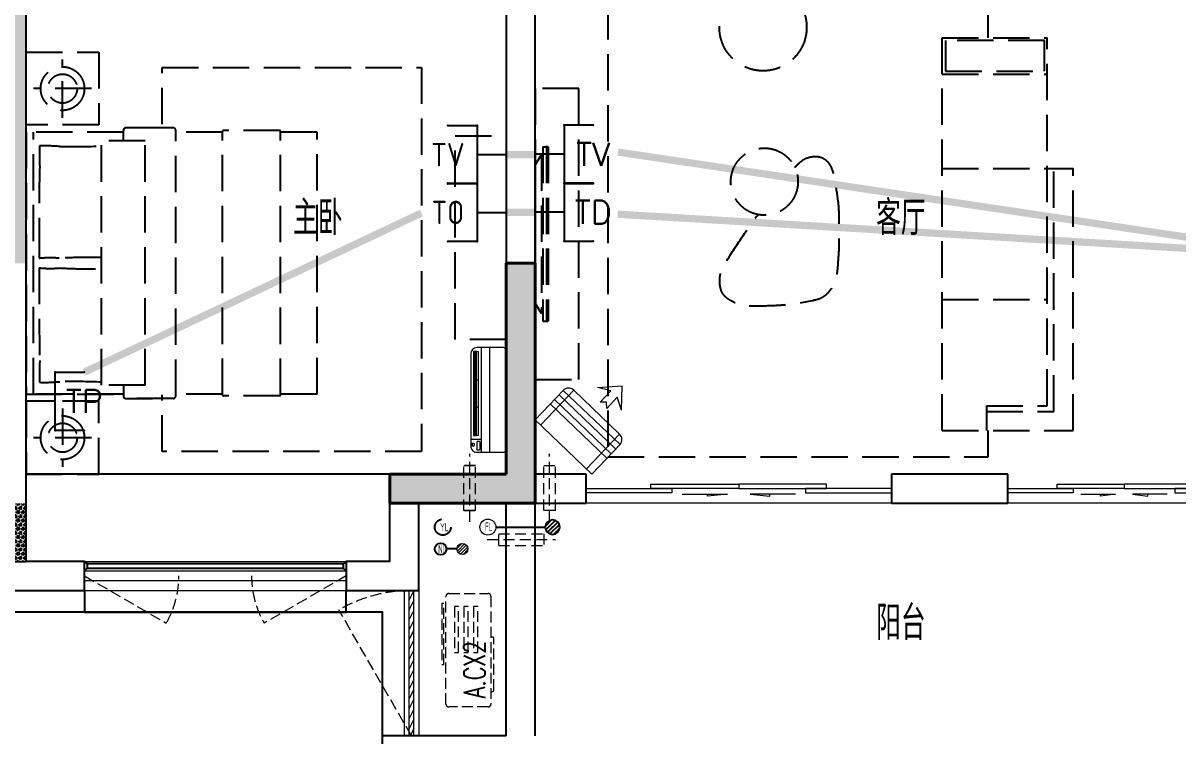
# Model space of a CAD drawing. Extents: x 3753737 to 4713801, y -857380 to 24339.
# Drawn here: x 4234192 to 4242134, y -737923 to -733023 of the extents above; entities that cross this region are included whole.
import ezdxf
from ezdxf.enums import TextEntityAlignment as Align

# ---------------------------------------------------------------- set-up
doc = ezdxf.new("R2010")
doc.units = 0
doc.header["$LTSCALE"] = 1000
doc.header["$MEASUREMENT"] = 0
for name, pattern in [('A户型$0$DASH', [0.35, 0.25, -0.1]), ('DASH', [0.35, 0.25, -0.1]), ('HIDDEN', [0.375, 0.25, -0.125])]:
    doc.linetypes.add(name, pattern=pattern)
doc.layers.get('0').update_dxf_attribs({"linetype": 'CONTINUOUS'})
for name, color, linetype in [('!!电气', 1, 'CONTINUOUS'), ('3-栏杆1', 252, 'CONTINUOUS'), ('3.5方案汇报，与郭总、侯月琴确定户型_t8$0$2020.03.04 -1安徽标准化洋房户型(UA）_t8_t8$0$看线', 154, 'CONTINUOUS'), ('5fur', 175, 'CONTINUOUS'), ('EQUIP-通讯', 3, 'CONTINUOUS'), ('LVTRY', 252, 'CONTINUOUS'), ('VPIPE-凝结', 150, 'CONTINUOUS'), ('VPIPE-雨水', 4, 'DASH'), ('WALL', 252, 'CONTINUOUS'), ('WIRE-综合布线', 5, 'DASH'), ('保温', 6, 'CONTINUOUS'), ('看线', 185, 'CONTINUOUS')]:
    doc.layers.add(name, color=color, linetype=linetype)
for name, color, linetype, lineweight in [('COLUMN', 252, 'CONTINUOUS', 40), ('EQUIP_地漏', 7, 'CONTINUOUS', 18), ('PUB_HATCH', 8, 'CONTINUOUS', 9), ('PUB_TEXT', 7, 'CONTINUOUS', 20), ('VPIPE-废水', 31, 'TG_F', 18), ('WINDOW', 146, 'CONTINUOUS', 20), ('平面-空调室内机', 176, 'CONTINUOUS', 9), ('平面-空调预留孔', 252, 'CONTINUOUS', 15)]:
    doc.layers.add(name, color=color, linetype=linetype, lineweight=lineweight)
doc.styles.add('_TCH_DIM', font='SIMPLEX', dxfattribs={"bigfont": 'GBCBIG'})
doc.styles.add('_TEL_ATTDEF', font='gbenor', dxfattribs={"bigfont": 'gbcbig'})
doc.styles.add('_TEL_DIM', font='SIMPLEX', dxfattribs={"width": 0.8, "height": 3.5, "bigfont": 'HZTXT'})
doc.styles.get("Standard").update_dxf_attribs({"font": 'gbenor.shx', "bigfont": 'gbcbig.shx'})
doc.styles.add('TG_LINETYPE', font='SIMPLEX', dxfattribs={"width": 0.8, "height": 3, "bigfont": 'HZTXT'})
doc.linetypes.add('TG_F', pattern='A,2,-0.3,["F",TG_LINETYPE,S=0.1,R=0,X=-0.23,Y=-0.15],0', length=2.3)

# ---------------------------------------------------------------- blocks, each defined once
blk = doc.blocks.new('GFDGFSDFGD')
at = {"layer": 'PUB_HATCH'}
blk.add_hatch(color=256, dxfattribs=at).paths.add_polyline_path([(448216.6, 365523.7), (449216.6, 365523.7), (449216.6, 367173.7), (449016.6, 367173.7), (449016.6, 365723.7), (448216.6, 365723.7)])
at = {"layer": 'COLUMN', "color": 252}
for p, q in [((449216.6, 367173.7), (449016.6, 367173.7)), ((449016.6, 367173.7), (449016.6, 365723.7)), ((449216.6, 365523.7), (449216.6, 367173.7)), ((449016.6, 365723.7), (448216.6, 365723.7)), ((448216.6, 365723.7), (448216.6, 365523.7)), ((448216.6, 365523.7), (449216.6, 365523.7))]:
    blk.add_line(p, q, dxfattribs=at)
blk = doc.blocks.new('dongkong')
at = {"layer": '平面-空调预留孔', "color": 8, "linetype": 'HIDDEN', "ltscale": 0.3}
for p, q in [((-603796, 210899.9), (-603796, 210431.5)), ((-603836, 210821), (-603836, 210510.8)), ((-603836, 210821), (-603756, 210821)), ((-603756, 210821), (-603756, 210510.8))]:
    blk.add_line(p, q, dxfattribs=at)
blk.add_lwpolyline([(-603756, 210510.8), (-603836, 210510.8)], dxfattribs=at)
blk = doc.blocks.new('A$C001338C2')
at = {"color": 8}
for p, q in [((845, 303.6), (55, 303.6)), ((109.1, 214.8), (109.1, 303.6)), ((0, 248.6), (0, 22)), ((900, 22), (900, 248.6)), ((22, 0), (878, 0))]:
    blk.add_line(p, q, dxfattribs=at)
at = {"color": 8, "lineweight": 5}
for p, q in [((900, 214.8), (0, 214.8)), ((864.6, 278.7), (144.5, 278.7)), ((144.5, 278.7), (144.5, 265.8)), ((387, 278.7), (144.5, 278.7)), ((144.5, 278.7), (144.5, 252.9)), ((144.5, 265.8), (864.6, 265.8)), ((144.5, 239.9), (144.5, 252.9)), ((144.5, 252.9), (864.6, 252.9)), ((864.6, 239.9), (144.5, 239.9)), ((387, 239.9), (387, 278.7)), ((622, 239.9), (387, 239.9)), ((864.6, 278.7), (622, 278.7)), ((622, 278.7), (622, 239.9)), ((864.6, 252.9), (864.6, 278.7)), ((864.6, 265.8), (864.6, 239.9)), ((900, 143.2), (0, 143.2))]:
    blk.add_line(p, q, dxfattribs=at)
at = {"color": 8}
for points in [[(89.2, 226.4), (22.2, 226.4, -0.414214), (16.7, 231.9), (16.7, 243.1, -0.414214), (22.2, 248.6), (89.2, 248.6, -0.414214), (94.7, 243.1), (94.7, 231.9, -0.414214)], [(73.1, 275), (56.8, 275, -0.414214), (51.3, 280.5), (51.3, 283.4, -0.414214), (56.8, 288.9), (73.1, 288.9, -0.414214), (78.6, 283.4), (78.6, 280.5, -0.414214)]]:
    blk.add_lwpolyline(points, format="xyb", close=True, dxfattribs=at)
for centre, radius, start, end in [((55, 248.6), 55, 90, 180), ((845, 248.6), 55, 360, 90), ((22, 22), 22, 180, 270), ((878, 22), 22, 270, 360)]:
    blk.add_arc(centre, radius, start, end, dxfattribs=at)
blk = doc.blocks.new('$lvtry$00000171')
for p, q in [((-74, 11), (-11, 74)), ((-70, -27), (27, 70)), ((-53, -53), (53, 53)), ((-27, -70), (70, 27)), ((11, -74), (74, -11))]:
    blk.add_line(p, q)
blk.add_circle((0, 0), 75)
blk.add_point((0, 0))
blk = doc.blocks.new('$TwtSys$00000141')
at = {"color": 252}
for p, q in [((-47.1, 3.8), (-5, 45.9)), ((-47.1, 3.8), (-5, 45.9)), ((-43.6, -17.5), (17.5, 43.6)), ((-43.6, -17.5), (17.5, 43.6)), ((-33.2, -33.2), (33.2, 33.2)), ((-33.2, -33.2), (33.2, 33.2)), ((-16.2, -43.5), (43.8, 16.4)), ((-16.2, -43.5), (43.8, 16.4)), ((5.7, -46.1), (46.1, -5.7)), ((5.7, -46.1), (46.1, -5.7))]:
    blk.add_line(p, q, dxfattribs=at)
blk.add_circle((0, 0), 47, dxfattribs=at)
blk.add_circle((0, 0), 47, dxfattribs=at)
blk = doc.blocks.new('A$C718F517F')
at = {"layer": '保温', "linetype": 'Continuous', "ltscale": 10}
h = blk.add_hatch(dxfattribs=at)
h.set_pattern_fill('HEX', color=251, scale=10, angle=90, style=0)
h.set_pattern_definition([(90, (-503782.455, -514000.21), (-16.49778, 1e-15), [9.525, -19.05]), (210, (-503782.455, -514000.21), (8.24889, -14.2874966), [9.525, -19.05]), (150, (-503782.455, -513990.684), (-8.24889, -14.2874966), [9.525, -19.05])])
h.paths.add_polyline_path([(0.1, 2048.3), (200.1, 2048.3), (200, 4900), (0, 4900)])
h = blk.add_hatch(dxfattribs=at)
h.set_pattern_fill('HEX', color=251, scale=10, angle=90, style=0)
h.set_pattern_definition([(90, (-503782.47, -516048.461), (-16.49778, 1e-15), [9.525, -19.05]), (210, (-503782.47, -516048.461), (8.24889, -14.2874966), [9.525, -19.05]), (150, (-503782.47, -516038.936), (-8.24889, -14.2874966), [9.525, -19.05])])
h.paths.add_polyline_path([(0.1, 0), (200.1, 0), (200.1, 398.3), (0.1, 398.3)])
at = {"layer": '保温', "color": 251, "linetype": 'ByBlock', "ltscale": 10}
blk.add_line((0, 0), (200, 0), dxfattribs=at)
blk = doc.blocks.new('dasdasf1sa2f31as32f')
at = {"color": 8}
for p, q in [((-116, 585.6), (43.3, 640.5)), ((82.7, 476.6), (43.3, 640.5)), ((-22.8, 585.5), (-116, 585.6)), ((-22.8, 585.5), (-73.4, 493.2)), ((-473.5, 259.7), (-339.5, 504)), ((-269.8, 524.3), (-427.7, 236.5)), ((134.6, 245.5), (-338.8, 505.1)), ((-269.8, 524.3), (113.7, 314)), ((-31.3, 504.4), (-73.4, 493.2)), ((-18.1, 462.9), (-31.3, 504.4)), ((32.4, 555.1), (-18.1, 462.9)), ((82.7, 476.6), (32.4, 555.1)), ((92.6, 168.8), (-380.9, 428.5)), ((114.7, 208.4), (-359.1, 468.2)), ((72.3, 131.9), (-401.1, 391.6)), ((0, 0), (-473.5, 259.7)), ((113.7, 314), (-44.2, 26.2)), ((134, 244.4), (0, 0))]:
    blk.add_line(p, q, dxfattribs=at)
for centre, start, end in [((-294.5, 479.4), 61.25933, 151.25933), ((89, 269), 331.25933, 61.25933)]:
    blk.add_arc(centre, 51.3, start, end, dxfattribs=at)
blk = doc.blocks.new('fergve')
at = {"layer": '平面-空调预留孔', "color": 8, "linetype": 'DASH', "ltscale": 0.3}
for p, q in [((119062.7, 54987.6), (119062.7, 54977.6)), ((119072.7, 54967.6), (119425.6, 54967.6)), ((119435.6, 54977.6), (119435.6, 54987.6))]:
    blk.add_line(p, q, dxfattribs=at)
blk.add_lwpolyline([(119715.9, 54987.6), (118975.9, 54987.6, -0.414214), (118955.9, 55007.6), (118955.9, 55277.6, -0.414214), (118975.9, 55297.6), (119715.9, 55297.6, -0.414214), (119735.9, 55277.6), (119735.9, 55007.6, -0.414214)], format="xyb", close=True, dxfattribs=at)
for points in [[(119666.7, 55326.8), (119246.8, 55326.8), (119246.8, 55311.6), (119666.7, 55311.6)], [(119645.5, 55239.2), (119330, 55239.2), (119330, 55210.2), (119645.5, 55210.2)], [(119645.5, 55173.4), (119330, 55173.4), (119330, 55144.4), (119645.5, 55144.4)], [(119645.5, 55107.6), (119330, 55107.6), (119330, 55078.6), (119645.5, 55078.6)]]:
    blk.add_lwpolyline(points, close=True, dxfattribs=at)
for centre, start, end in [((119072.7, 54977.6), 180, 270), ((119425.6, 54977.6), 270, 0)]:
    blk.add_arc(centre, 10, start, end, dxfattribs=at)
at = {"layer": '平面-空调预留孔', "color": 8, "linetype": 'DASH', "ltscale": 0.3, "style": '_TCH_DIM', "width": 0.705882}
blk.add_text('A.CX2', height=146.88, dxfattribs=at).set_placement((119015.3, 55027.3))
blk = doc.blocks.new('GDGDRGDGDRGDR')
at = {"layer": '平面-空调室内机', "ltscale": 0.3}
for p, rotation in [((-154479.5, 653502.9), 180), ((659787.3, 1046278.1), 89.99999999999999)]:
    blk.add_blockref('dongkong', p, dxfattribs=dict(at, rotation=rotation))
at = {"layer": '平面-空调预留孔'}
for name, p, rotation in [('dasdasf1sa2f31as32f', (449606.8, 442932.1), 344.9999999966897), ('fergve', (503900.7, 322375.3), 90)]:
    blk.add_blockref(name, p, dxfattribs=dict(at, rotation=rotation))
blk = doc.blocks.new('FGDGDGRDGRRD')
at = {"layer": '5fur', "color": 252, "linetype": 'A户型$0$DASH'}
for p, q in [((423434.8, 366694.8), (423434.8, 363577.1)), ((426049.7, 366458.3), (426049.7, 366694.8)), ((425734.9, 363758.3), (425734.9, 366458.3)), ((425734.9, 366458.3), (426457.1, 366458.3)), ((426437.1, 366438.3), (425757.1, 366438.3)), ((425757.1, 366438.3), (425757.1, 366228.3)), ((426437.1, 366228.3), (426437.1, 366438.3)), ((426457.1, 363928.3), (426457.1, 366458.3)), ((419434.8, 366358.3), (419934.8, 366358.3)), ((419434.8, 365858.3), (419434.8, 366358.3)), ((419434.8, 366358.3), (419934.8, 366358.3)), ((419434.8, 365858.3), (419434.8, 366358.3)), ((419934.8, 366358.3), (419934.8, 365858.3)), ((419934.8, 366358.3), (419934.8, 365858.3)), ((419684.8, 365908.3), (419684.8, 366308.3)), ((419684.8, 365908.3), (419684.8, 366308.3)), ((420368.9, 365863.3), (420368.9, 366253.6)), ((420368.9, 366253.6), (422152.9, 366253.6)), ((420368.9, 365863.3), (420368.9, 366253.6)), ((420368.9, 366253.6), (422152.9, 366253.6)), ((422152.9, 366253.6), (422152.9, 363613.5)), ((422152.9, 366253.6), (422152.9, 363613.5)), ((425734.9, 366208.3), (426457.1, 366208.3)), ((425757.1, 366228.3), (426437.1, 366228.3)), ((419884.8, 366108.3), (419484.8, 366108.3)), ((419884.8, 366108.3), (419484.8, 366108.3)), ((423234.8, 366108.3), (422934.8, 366108.3)), ((422934.8, 366108.3), (422934.8, 364108.3)), ((423234.8, 364108.3), (423234.8, 366108.3)), ((419934.8, 365858.3), (419434.8, 365858.3)), ((419934.8, 365858.3), (419434.8, 365858.3)), ((419434.8, 365808.3, 0), (419434.8, 364008.3)), ((419434.8, 364008.3), (419434.8, 365808.3, 0)), ((420103.7, 365808.3, 0), (419434.8, 365808.3)), ((419434.8, 365808.3, 0), (419434.8, 364008.3)), ((419434.8, 364008.3), (419434.8, 365808.3, 0)), ((420103.7, 365808.3, 0), (419434.8, 365808.3)), ((419484.8, 364008.3, 0), (419484.8, 365808.3, 0)), ((419484.8, 364008.3, 0), (419484.8, 365808.3, 0)), ((420104.6, 365825.9, 0), (420102.2, 365808.3, 0)), ((420104.6, 365825.9, 0), (420102.2, 365808.3, 0)), ((420103.7, 365748.3, 0), (420103.7, 365820.3, 0)), ((420103.7, 365748.3, 0), (420103.7, 365820.3, 0)), ((420106.6, 365832, 0), (420104.6, 365825.9, 0)), ((420106.6, 365832, 0), (420104.6, 365825.9, 0)), ((420113.2, 365836.9, 0), (420106.6, 365832, 0)), ((420113.2, 365836.9, 0), (420106.6, 365832, 0)), ((420121.7, 365838.3, 0), (420113.2, 365836.9, 0)), ((420121.7, 365838.3, 0), (420113.2, 365836.9, 0)), ((420302.6, 365838.3, 0), (420121.7, 365838.3, 0)), ((420445.7, 365838.3, 0), (420121.7, 365838.3, 0)), ((420302.6, 365838.3, 0), (420121.7, 365838.3, 0)), ((420445.7, 365838.3, 0), (420121.7, 365838.3, 0)), ((420463.7, 363996.3, 0), (420463.7, 365820.3, 0)), ((420463.7, 363996.3, 0), (420463.7, 365820.3, 0)), ((420784.8, 365808.3, 0), (420463.7, 365808.3, 0)), ((420784.8, 365808.3, 0), (420463.7, 365808.3, 0)), ((420784.8, 364002.3, 0), (420784.8, 365814.3, 0)), ((420784.8, 364002.3, 0), (420784.8, 365814.3, 0)), ((421178.8, 365820.3, 0), (420790.8, 365820.3, 0)), ((421178.8, 365820.3, 0), (420790.8, 365820.3, 0)), ((421184.8, 364002.3, 0), (421184.8, 365814.3, 0)), ((421184.8, 364002.3, 0), (421184.8, 365814.3, 0)), ((421434.8, 365808.3, 0), (421184.8, 365808.3, 0)), ((421434.8, 365808.3, 0), (421184.8, 365808.3, 0)), ((421434.8, 364008.3, 0), (421434.8, 365808.3, 0)), ((421434.8, 364008.3, 0), (421434.8, 365808.3, 0)), ((419953.7, 364068.3, 0), (419953.7, 365748.3, 0)), ((420253.7, 365748.3, 0), (419953.7, 365748.3, 0)), ((419953.7, 364068.3, 0), (419953.7, 365748.3, 0)), ((420253.7, 365748.3, 0), (419953.7, 365748.3, 0)), ((420253.7, 364068.3, 0), (420253.7, 365748.3, 0)), ((420253.7, 364068.3, 0), (420253.7, 365748.3, 0)), ((422384.8, 364383.5), (422384.8, 365783.5)), ((422384.8, 365783.5), (422734.8, 365783.5)), ((422384.8, 364383.5), (422384.8, 365783.5)), ((422384.8, 365783.5), (422734.8, 365783.5)), ((422734.8, 365783.5), (422734.8, 364383.5)), ((422734.8, 365783.5), (422734.8, 364383.5)), ((422987.3, 365708.3), (422987.3, 364508.3)), ((422987.3, 365708.3), (423024.1, 365708.3)), ((422987.3, 365708.3), (422987.3, 364508.3)), ((422987.3, 365708.3), (423024.1, 365708.3)), ((423024.1, 365708.3), (423008.3, 365708.3)), ((423024.1, 365708.3), (423008.3, 365708.3)), ((423013.6, 365708.3), (423013.6, 364508.3)), ((423013.6, 365708.3), (423013.6, 364508.3)), ((423024.1, 365708.3), (423024.1, 364508.3)), ((423024.1, 365708.3), (423024.1, 364508.3)), ((422978.2, 365654.9), (422934.8, 365583.7)), ((422978.2, 365654.9), (422934.8, 365583.7)), ((422978.2, 365654.9), (422978.2, 364561.7)), ((422987.3, 365654.9), (422978.2, 365654.9)), ((422978.2, 365654.9), (422978.2, 364561.7)), ((422987.3, 365654.9), (422978.2, 365654.9)), ((422934.8, 365583.7), (422934.8, 364632.9)), ((425734.9, 365558.3), (426634.9, 365558.3)), ((426501.6, 363888.3), (426501.6, 365558.3)), ((426634.9, 363758.3), (426634.9, 365558.3)), ((422978.2, 364561.7), (422934.8, 364632.9)), ((425734.9, 364658.3), (426457.1, 364658.3)), ((422987.3, 364561.7), (422978.2, 364561.7)), ((422987.3, 364508.3), (423024.1, 364508.3)), ((422734.8, 364383.5), (422384.8, 364383.5)), ((422734.8, 364383.5), (422384.8, 364383.5)), ((420253.7, 364068.3, 0), (419953.7, 364068.3, 0)), ((420253.7, 364068.3, 0), (419953.7, 364068.3, 0)), ((420103.7, 364068.3, 0), (420103.7, 363996.3, 0)), ((420103.7, 364068.3, 0), (420103.7, 363996.3, 0)), ((422934.8, 364108.3), (423234.8, 364108.3)), ((419434.8, 364008.3), (420102.3, 364008.3, 0)), ((420103.7, 364008.3, 0), (419434.8, 364008.3)), ((419434.8, 364008.3), (420102.3, 364008.3, 0)), ((420103.7, 364008.3, 0), (419434.8, 364008.3)), ((420102.3, 364008.3, 0), (420103.7, 363989.4, 0)), ((420102.3, 364008.3, 0), (420103.7, 363989.4, 0)), ((420103.7, 363989.4, 0), (420111.3, 363980.7, 0)), ((420103.7, 363989.4, 0), (420111.3, 363980.7, 0)), ((420111.3, 363980.7, 0), (420121.7, 363978.3, 0)), ((420111.3, 363980.7, 0), (420121.7, 363978.3, 0)), ((420121.7, 363978.3, 0), (420302.6, 363978.3, 0)), ((420445.7, 363978.3, 0), (420121.7, 363978.3, 0)), ((420121.7, 363978.3, 0), (420302.6, 363978.3, 0)), ((420445.7, 363978.3, 0), (420121.7, 363978.3, 0)), ((420302.6, 363978.3, 0), (420302.6, 363978.3, 0)), ((420302.6, 363978.3, 0), (420302.6, 363978.3, 0)), ((420368.9, 363613.5), (420368.9, 364003.3)), ((420368.9, 363613.5), (420368.9, 364003.3)), ((420784.8, 364008.3, 0), (420463.7, 364008.3, 0)), ((420784.8, 364008.3, 0), (420463.7, 364008.3, 0)), ((421178.8, 363996.3, 0), (420790.8, 363996.3, 0)), ((421178.8, 363996.3, 0), (420790.8, 363996.3, 0)), ((421434.8, 364008.3, 0), (421184.8, 364008.3, 0)), ((421434.8, 364008.3, 0), (421184.8, 364008.3, 0)), ((419934.8, 363958.3), (419434.8, 363958.3)), ((419434.8, 363958.3), (419434.8, 363458.3)), ((419934.8, 363958.3), (419434.8, 363958.3)), ((419434.8, 363958.3), (419434.8, 363458.3)), ((419684.8, 363908.3), (419684.8, 363508.3)), ((419684.8, 363908.3), (419684.8, 363508.3)), ((419934.8, 363458.3), (419934.8, 363958.3)), ((419934.8, 363458.3), (419934.8, 363958.3)), ((426039.6, 363928.3), (426457.1, 363928.3)), ((426039.6, 363928.3), (426039.6, 363758.3)), ((426039.6, 363888.3), (426501.6, 363888.3)), ((425734.9, 363758.3), (426634.9, 363758.3)), ((426049.7, 363577.1), (426049.7, 363758.3)), ((419884.8, 363708.3), (419484.8, 363708.3)), ((419884.8, 363708.3), (419484.8, 363708.3)), ((422152.9, 363613.5), (420368.9, 363613.5)), ((422152.9, 363613.5), (420368.9, 363613.5)), ((423434.8, 363577.1), (426049.7, 363577.1)), ((419434.8, 363458.3), (419934.8, 363458.3)), ((419434.8, 363458.3), (419934.8, 363458.3))]:
    blk.add_line(p, q, dxfattribs=at)
for centre, radius in [((424502, 366530.1), 300), ((419684.8, 366108.3), 150), ((419684.8, 366108.3), 150), ((419684.8, 366108.3), 100), ((419684.8, 366108.3), 100), ((424511.4, 365468.5), 230.7), ((419684.8, 363708.3), 150), ((419684.8, 363708.3), 150), ((419684.8, 363708.3), 100), ((419684.8, 363708.3), 100)]:
    blk.add_circle(centre, radius, dxfattribs=at)
for centre, radius, start, end in [((420121.7, 365820.3, 0), 18, 90, 180), ((420121.7, 365820.3, 0), 18, 90, 180), ((420445.7, 365820.3, 0), 18, 0, 90), ((420445.7, 365820.3, 0), 18, 0, 90), ((420790.8, 365814.3, 0), 6, 90, 180), ((420790.8, 365814.3, 0), 6, 90, 180), ((421178.8, 365814.3, 0), 6, 0, 90), ((421178.8, 365814.3, 0), 6, 0, 90), ((421458.5, 365647.9, 0), 1932.2, 178.02978, 182.4617), ((421458.5, 365647.9, 0), 1932.2, 178.02978, 182.4617), ((419559, 364561.5, 0), 1153.3, 84.6984, 91.56817), ((419559, 364561.5, 0), 1153.3, 84.6984, 91.56817), ((419747, 371327.9, 0), 5618.6, 269.16935, 272.10874), ((419747, 371327.9, 0), 5618.6, 269.16935, 272.10874), ((426651.3, 365324.7, 0), 7127.4, 178.02553, 181.06782), ((426651.3, 365324.7, 0), 7127.4, 178.02553, 181.06782), ((457242, 365061.5, 0), 37717.1, 179.80183, 180.18357), ((457242, 365061.5, 0), 37717.1, 179.80183, 180.18357), ((419598.8, 364283, 0), 661.8, 84.57724, 96.39291), ((419598.8, 364283, 0), 661.8, 84.57724, 96.39291), ((419867.3, 361236.2, 0), 3711.3, 88.69421, 93.18221), ((419867.3, 361236.2, 0), 3711.3, 88.69421, 93.18221), ((442429.1, 364673.3, 0), 22905.3, 179.49277, 181.10137), ((442429.1, 364673.3, 0), 22905.3, 179.49277, 181.10137), ((419598.8, 365533.7, 0), 661.8, 263.58024, 275.42276), ((419598.8, 365533.7, 0), 661.8, 263.58024, 275.42276), ((419867.3, 368580.5, 0), 3711.3, 266.81779, 271.30579), ((419867.3, 368580.5, 0), 3711.3, 266.81779, 271.30579), ((421458.5, 364155.4, 0), 1932.2, 177.5383, 181.97022), ((421458.5, 364155.4, 0), 1932.2, 177.5383, 181.97022), ((419559, 365241.8, 0), 1153.3, 268.43183, 275.3016), ((419559, 365241.8, 0), 1153.3, 268.43183, 275.3016), ((419747, 358475.5, 0), 5618.6, 87.89126, 90.83065), ((419747, 358475.5, 0), 5618.6, 87.89126, 90.83065), ((420121.7, 363996.3, 0), 18, 180, 270), ((420121.7, 363996.3, 0), 18, 180, 270), ((420445.7, 363996.3, 0), 18, 270, 0), ((420445.7, 363996.3, 0), 18, 270, 0), ((420790.8, 364002.3, 0), 6, 180, 270), ((420790.8, 364002.3, 0), 6, 180, 270), ((421178.8, 364002.3, 0), 6, 270, 0), ((421178.8, 364002.3, 0), 6, 270, 0)]:
    blk.add_arc(centre, radius, start, end, dxfattribs=at)
for points, knots in [([(424797.2, 365629.4), (424813.8, 365634.4), (424845.2, 365644), (424899.6, 365641.2), (424947.9, 365610.6), (424986.4, 365538.2), (425001.6, 365431), (425025, 365302), (425021.4, 365163.1), (425026.4, 365033.5), (425016.7, 364916), (425010.6, 364812.7), (424973, 364725.6), (424910.4, 364663.5), (424795.2, 364640.3), (424655.8, 364616.2), (424495.3, 364613.3), (424373.4, 364609.7), (424289.6, 364642.4), (424219.5, 364687.5), (424200.6, 364767.1), (424207.9, 364851.1), (424274.9, 364963.1), (424362.5, 365095.1), (424435.6, 365199.3), (424467.5, 365242.1)], [6220.354956, 6220.354956, 6220.354956, 6220.354956, 6328.248444, 6424.175246, 6551.938256, 6664.444537, 6925.611536, 7222.839725, 7482.686159, 7791.452209, 8032.235501, 8220.613415, 8433.331676, 8613.33223, 8743.051056, 9155.054309, 9500.513737, 9749.309695, 9902.88319, 10060.117754, 10246.160301, 10376.205536, 10582.082087, 11043.082338, 11376.115328, 11376.115328, 11376.115328, 11376.115328]), ([(424720.4, 365566.2), (424729, 365575.6), (424748.1, 365595), (424773.7, 365616.7), (424791.9, 365626.5), (424797.2, 365629.4)], [6012.273466, 6012.273466, 6012.273466, 6012.273466, 6091.3752, 6182.540427, 6220.354956, 6220.354956, 6220.354956, 6220.354956])]:
    blk.add_open_spline(points, degree=3, knots=knots, dxfattribs=at)
blk = doc.blocks.new('$DorLib2D$00000138')
at = {"color": 0, "linetype": 'Continuous'}
for p, q in [((-0.2875, 0), (-0.2875, 0.1538)), ((-0.2875, 0.1538), (0, 0.1538)), ((0, 0.1538), (0, 0)), ((0.2875, 0.1538), (0, 0.1538)), ((0.2875, 0), (0.2875, 0.1538)), ((-0.5, -0.1399), (-0.5, 0)), ((-0.5, 0), (-0.2188, 0)), ((0, 0), (-0.2875, 0)), ((-0.2188, 0), (-0.2188, -0.1399)), ((0, 0), (0.2875, 0)), ((0.2188, 0), (0.2188, -0.1399)), ((0.5, 0), (0.2188, 0)), ((0.5, 0), (0.5, -0.1946)), ((0.5, -0.1399), (0.5, 0)), ((-0.2188, -0.1399), (-0.5, -0.1399)), ((0.2188, -0.1399), (0.5, -0.1399)), ((-0.1857, -0.186), (-0.037, -0.186)), ((-0.037, -0.186), (-0.1019, -0.2583)), ((-0.1019, -0.2583), (-0.1019, -0.186)), ((0.1857, -0.186), (0.037, -0.186)), ((0.037, -0.186), (0.1019, -0.2583)), ((0.1019, -0.2583), (0.1019, -0.186))]:
    blk.add_line(p, q, dxfattribs=at)
blk = doc.blocks.new('$WINLIB2D$00000001')
at = {"color": 0}
for points in [[(-0.5, 0.5), (-0.5, -0.5)], [(-0.5, 0.5), (0.5, 0.5)], [(0.5, -0.5), (0.5, 0.5)], [(0.5, 0.1667), (-0.5, 0.1667)], [(0.5, -0.1667), (-0.5, -0.1667)], [(-0.5, -0.5), (0.5, -0.5)]]:
    blk.add_lwpolyline(points, dxfattribs=at)
blk = doc.blocks.new('$WINLIB2D$00000039')
at = {"color": 0}
for points in [[(-0.5, 0.5), (-0.5, -0.5)], [(0.5, 0.5), (-0.5, 0.5)], [(0.5, -0.5), (0.5, 0.5)], [(-0.5, 0.1667), (0.5, 0.1667)], [(-0.3839, -0.1667), (-0.448, 0.1667)], [(-0.3159, -0.1667), (-0.38, 0.1667)], [(-0.2479, -0.1667), (-0.312, 0.1667)], [(-0.1799, -0.1667), (-0.244, 0.1667)], [(-0.1119, -0.1667), (-0.176, 0.1667)], [(-0.0439, -0.1667), (-0.108, 0.1667)], [(0.0241, -0.1667), (-0.04, 0.1667)], [(0.0921, -0.1667), (0.028, 0.1667)], [(0.16, -0.1667), (0.0959, 0.1667)], [(0.228, -0.1667), (0.1639, 0.1667)], [(0.296, -0.1667), (0.2319, 0.1667)], [(0.364, -0.1667), (0.2999, 0.1667)], [(0.432, -0.1667), (0.3679, 0.1667)], [(0.5, -0.1667), (0.4359, 0.1667)], [(-0.4519, -0.1667), (-0.5, 0.0836)], [(-0.5, -0.1667), (0.5, -0.1667)], [(0.5, -0.5), (-0.5, -0.5)]]:
    blk.add_lwpolyline(points, dxfattribs=at)
blk = doc.blocks.new('A$C1C403CBE')
at = {"layer": '3-栏杆1', "color": 252}
for p, q in [((25520.3, 1282.2), (25500, 1300)), ((25500, 1300), (25520.3, 1282.2)), ((27279.7, 1282.1), (25520.3, 1282.2)), ((25520.3, 1282.2), (25520.3, 1252.9)), ((27279.7, 1282.2), (27300, 1300)), ((27300, 1300), (27279.7, 1282.2)), ((27279.7, 1282.2), (27279.7, 1252.9)), ((25500, 1233.1), (25520.3, 1252.9)), ((25520.3, 1252.9), (27279.7, 1252.9)), ((27279.7, 1252.9), (27300, 1233.1)), ((27300, 1233.1), (27279.7, 1252.9))]:
    blk.add_line(p, q, dxfattribs=at)
at = {"layer": '3.5方案汇报，与郭总、侯月琴确定户型_t8$0$2020.03.04 -1安徽标准化洋房户型(UA）_t8_t8$0$看线', "color": 252, "ltscale": 10}
blk.add_line((27600, 1900), (25100, 1900), dxfattribs=at)
at = {"layer": 'VPIPE-凝结', "color": 252, "ltscale": 0.1}
blk.add_line((28330, 1535), (28670, 1535), dxfattribs=at)
blk.add_lwpolyline([(28062.4, 1385), (27990, 1385)], dxfattribs=at)
at = {"layer": 'VPIPE-凝结', "color": 252}
blk.add_circle((27950, 1385), 40, dxfattribs=at)
at = {"layer": 'VPIPE-废水', "color": 252}
blk.add_circle((28275, 1535), 55, dxfattribs=at)
at = {"layer": 'VPIPE-雨水', "color": 252}
blk.add_circle((27965, 1535), 55, dxfattribs=at)
at = {"layer": 'WALL', "color": 252}
for p, q in [((25100, 1300), (25100, 6200)), ((28400, 5200), (28400, 1900)), ((28600, 1900), (28600, 5200)), ((28400, 1900), (27600, 1900)), ((27600, 1300), (27600, 1900)), ((28950, 1900), (28600, 1900)), ((28950, 1700), (28950, 1900)), ((31849.9, 1900), (31050, 1900)), ((31050, 1900), (31050, 1700)), ((31849.9, 1700), (31849.9, 1900)), ((28400, 1700), (27800, 1700)), ((27800, 1100), (27800, 1700)), ((28400, 100), (28400, 1700)), ((28600, 1700), (28950, 1700)), ((28600, 100), (28600, 1700)), ((31050, 1700), (31849.9, 1700)), ((25500, 1300), (25100, 1300)), ((25500, 1100), (25500, 1300)), ((27600, 1300), (27300, 1300)), ((27300, 1300), (27300, 1100)), ((25000, 1100), (25500, 1100)), ((27300, 1100), (27800, 1100)), ((28400, 100), (27550, 100)), ((27550, -100), (27550, 100))]:
    blk.add_line(p, q, dxfattribs=at)
at = {"layer": 'WINDOW', "color": 252}
for p, q in [((31050, 1700), (28950, 1700)), ((33449.9, 1700), (31849.9, 1700))]:
    blk.add_line(p, q, dxfattribs=at)
at = {"layer": 'WINDOW', "color": 252, "linetype": 'DASH', "ltscale": 0.3}
for points in [[(25500, 1200), (26063.1, 875.4, 0.131485), (26150, 1200)], [(27300, 1200), (26736.9, 875.4, -0.131485), (26650, 1200)], [(27750, 100), (27250, 966, -0.131652), (27750, 1100)]]:
    blk.add_lwpolyline(points, format="xyb", dxfattribs=at)
at = {"layer": '看线', "color": 252, "ltscale": 0.5}
for points in [[(25500, 1100), (25500, 950), (27300, 950), (27300, 1100)], [(27550, 100), (27550, 950), (25000, 950)]]:
    blk.add_lwpolyline(points, dxfattribs=at)
at = {"color": 252}
for name, p in [('GFDGFSDFGD', (-420616.6, -363823.7)), ('A$C718F517F', (24900, 1300)), ('GDGDRGDGDRGDR', (-420616.6, -441032.1))]:
    blk.add_blockref(name, p, dxfattribs=at)
blk.add_blockref('FGDGDGRDGRRD', (-394334.8, -361558.3))
at = {"layer": 'EQUIP_地漏', "color": 252, "xscale": -0.8, "yscale": -0.8, "zscale": 0.8, "rotation": 180}
blk.add_blockref('$TwtSys$00000141', (28100, 1385), dxfattribs=at)
at = {"layer": 'LVTRY', "color": 252, "xscale": -0.6666666667107825, "yscale": 0.6666666667107825, "rotation": 90.00000000602213}
blk.add_blockref('$lvtry$00000171', (28720, 1535), dxfattribs=at)
at = {"layer": 'WINDOW', "color": 252}
for name, p, xscale, yscale, zscale, rotation in [('$DorLib2D$00000138', (30000, 1800), 2100, -200, 2100, 179.9999999989443), ('$DorLib2D$00000138', (32649.9, 1800), 1600, -200, 1600, 179.9999999989443), ('$WINLIB2D$00000001', (26400, 1200), 1800, -200, 1800, 4.935878894074151e-09), ('$WINLIB2D$00000039', (27750, 600), -1000, -100, -1000, 270)]:
    blk.add_blockref(name, p, dxfattribs=dict(at, xscale=xscale, yscale=yscale, zscale=zscale, rotation=rotation))
at = {"layer": '平面-空调室内机', "color": 252, "ltscale": 0.3, "xscale": -1, "rotation": 180}
blk.add_blockref('dongkong', (631945.9, 212470.8), dxfattribs=at)
at = {"layer": '平面-空调室内机', "color": 252, "ltscale": 0.3, "rotation": 180}
blk.add_blockref('dongkong', (-575646.1, 212470.8), dxfattribs=at)
at = {"layer": '平面-空调预留孔', "color": 252, "xscale": 0.800000000046565, "yscale": 0.800000000046565, "zscale": 0.800000000046565, "rotation": 90.00000023343011}
blk.add_blockref('A$C001338C2', (28399.9, 2050), dxfattribs=at)
at = {"layer": 'PUB_TEXT', "color": 252}
for s, p in [('主卧', (26935.2, 3542.5)), ('客厅', (30945, 3542.5)), ('阳台', (30945, 759.3))]:
    blk.add_text(s, height=236.31, dxfattribs=at).set_placement(p)
at = {"layer": 'PUB_TEXT', "color": 252, "width": 0.6}
for s, p in [('YL', (27946.8, 1507)), ('FL', (28255.2, 1511.2)), ('NL', (27933.2, 1357))]:
    blk.add_text(s, height=56, dxfattribs=at).set_placement(p)
blk = doc.blocks.new('$equip$00001802')
for p, q in [((-0.5, 0.499), (-0.5, 0.999)), ((0.5, 0.999), (0.5, 0.499)), ((0.5, 0.499), (-0.5, 0.499)), ((0, 0.5), (0, 0))]:
    blk.add_line(p, q)
for p in [(-0.5, 0.999), (0.5, 0.999), (-0.5, 0.499), (0.5, 0.499), (0, 0)]:
    blk.add_point(p)
at = {"color": 7, "style": '_TEL_DIM'}
blk.add_attdef('$TEXT$', text='', height=0.4, dxfattribs=at).set_placement((0, 0.999), align=Align.MIDDLE_CENTER)
at = {"color": 7, "style": '_TEL_DIM', "flags": 1}
blk.add_attdef('A', text='', height=0.00002, dxfattribs=at).set_placement((0, 0), align=Align.MIDDLE_CENTER)
blk = doc.blocks.new('$equip$00002670')
for p, q in [((-0.5, 0.499), (-0.5, 0.999)), ((0.5, 0.999), (0.5, 0.499)), ((0.5, 0.499), (-0.5, 0.499)), ((0, 0.5), (0, 0))]:
    blk.add_line(p, q)
for p in [(-0.5, 0.999), (0.5, 0.999), (-0.5, 0.499), (0.5, 0.499), (0, 0)]:
    blk.add_point(p)
at = {"color": 7, "style": '_TEL_DIM'}
blk.add_attdef('$TEXT$', text='', height=0.4, dxfattribs=at).set_placement((0, 0.999), align=Align.MIDDLE_CENTER)
at = {"color": 7, "style": '_TEL_DIM', "flags": 1}
blk.add_attdef('A', text='', height=0.000025, dxfattribs=at).set_placement((0, 0), align=Align.MIDDLE_CENTER)
blk = doc.blocks.new('$equip$00001867')
for p, q in [((-0.5, 0.499), (-0.5, 0.999)), ((0.5, 0.999), (0.5, 0.499)), ((0.5, 0.499), (-0.5, 0.499)), ((0, 0.5), (0, 0))]:
    blk.add_line(p, q)
for p in [(-0.5, 0.999), (0.5, 0.999), (-0.5, 0.499), (0.5, 0.499), (0, 0)]:
    blk.add_point(p)
at = {"color": 7, "style": '_TEL_DIM'}
blk.add_attdef('$TEXT$', text='', height=0.4, dxfattribs=at).set_placement((0, 0.999), align=Align.MIDDLE_CENTER)
at = {"color": 7, "style": '_TEL_DIM', "flags": 1}
blk.add_attdef('A', text='', height=0.00002, dxfattribs=at).set_placement((0, 0), align=Align.MIDDLE_CENTER)
blk = doc.blocks.new('$equip$00001847')
for p, q in [((-0.5, 0.499), (-0.5, 0.999)), ((0.5, 0.999), (0.5, 0.499)), ((0.5, 0.499), (-0.5, 0.499)), ((0, 0.5), (0, 0))]:
    blk.add_line(p, q)
for p in [(-0.5, 0.999), (0.5, 0.999), (-0.5, 0.499), (0.5, 0.499), (0, 0)]:
    blk.add_point(p)
at = {"color": 7, "style": '_TEL_DIM'}
blk.add_attdef('$TEXT$', text='', height=0.4, dxfattribs=at).set_placement((0, 0.999), align=Align.MIDDLE_CENTER)
at = {"color": 7, "style": '_TEL_DIM', "flags": 1}
blk.add_attdef('A', text='', height=0.00002, dxfattribs=at).set_placement((0, 0), align=Align.MIDDLE_CENTER)

msp = doc.modelspace()

# ---------------------------------------------------------------- linework, layer by layer
at = {"layer": 'WIRE-综合布线', "color": 4, "const_width": 50}
for points in [[(4237513.4, -733927), (4237713.4, -733927)], [(4243053.4, -734622.9), (4238283, -733909.2)], [(4234613, -735422.9), (4236931.5, -734328.3)], [(4237513.4, -734324.2), (4237713.4, -734324.2)], [(4243053.4, -734622.9), (4238281.1, -734336.4)]]:
    msp.add_lwpolyline(points, dxfattribs=at)

# ---------------------------------------------------------------- block references
at = {"layer": '!!电气'}
msp.add_blockref('A$C1C403CBE', (4209113.4, -738022.9), dxfattribs=at)
at = {"layer": 'EQUIP-通讯', "color": 6}
ref = msp.add_blockref('$equip$00001802', (4237513.4, -733927), dxfattribs=dict(at, xscale=400, yscale=400, zscale=400, rotation=90.00000000129678))
ref.add_attrib('$TEXT$', 'TV', dxfattribs={"layer": '0', "color": 7, "height": 160, "style": '_TEL_ATTDEF'}).set_placement((4237113.8, -733927), align=Align.MIDDLE_CENTER)
ref = msp.add_blockref('$equip$00001802', (4237713.5, -733924.8), dxfattribs=dict(at, xscale=-400, yscale=400, zscale=400, rotation=270.000000001303))
ref.add_attrib('$TEXT$', 'TV', dxfattribs={"layer": '0', "color": 7, "height": 160, "style": '_TEL_DIM'}).set_placement((4238113.1, -733924.8), align=Align.MIDDLE_CENTER)
ref = msp.add_blockref('$equip$00001847', (4237513.4, -734324.2), dxfattribs=dict(at, xscale=400, yscale=400, zscale=400, rotation=90.00000000129678))
ref.add_attrib('$TEXT$', 'TO', dxfattribs={"layer": '0', "color": 7, "height": 160, "style": '_TEL_ATTDEF'}).set_placement((4237113.8, -734324.2), align=Align.MIDDLE_CENTER)
ref = msp.add_blockref('$equip$00002670', (4237713.5, -734322.9), dxfattribs=dict(at, xscale=-400, yscale=400, zscale=400, rotation=270.000000001303))
ref.add_attrib('$TEXT$', 'TD', dxfattribs={"layer": '0', "color": 7, "height": 160, "style": '_TEL_DIM'}).set_placement((4238113.1, -734322.9), align=Align.MIDDLE_CENTER)
ref = msp.add_blockref('$equip$00001867', (4234213.4, -735622.9), dxfattribs=dict(at, xscale=400, yscale=400, zscale=400, rotation=270))
ref.add_attrib('$TEXT$', 'TP', dxfattribs={"layer": '0', "color": 7, "height": 160, "style": '_TEL_DIM'}).set_placement((4234613, -735622.9), align=Align.MIDDLE_CENTER)

doc.saveas('drawing.dxf')
